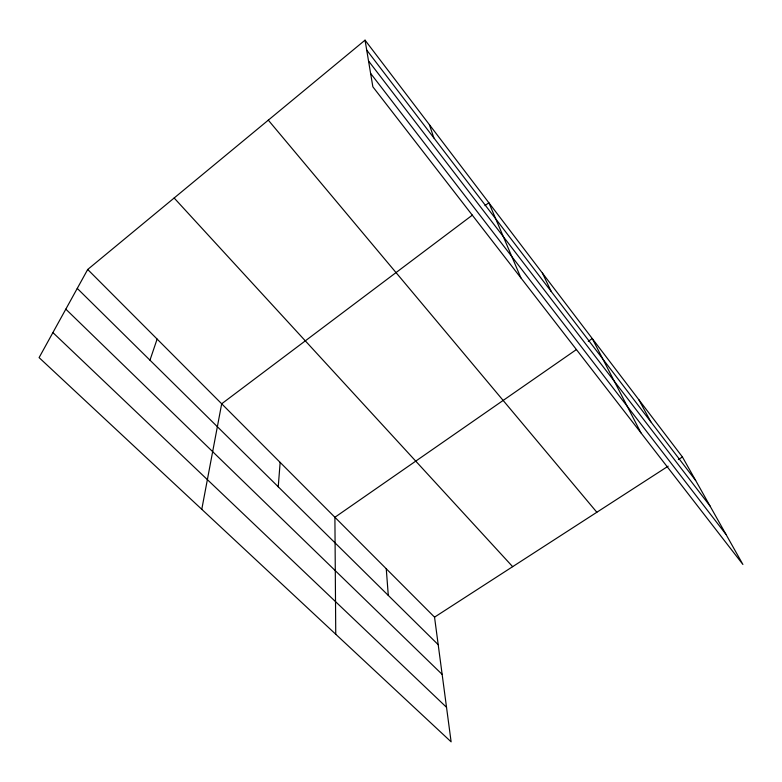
<?xml version="1.0" encoding="UTF-8"?>
<svg xmlns="http://www.w3.org/2000/svg" width="782" height="782" viewBox="0 0 782 782"><rect width="100%" height="100%" fill="white"/><g stroke="black" fill="none" stroke-linecap="round" stroke-linejoin="round"><path stroke-width="1.17" d="M278.236 486.785L280.152 462.397M201.776 509.317L221.687 403.786L472.406 215.109M149.968 360.17L157.123 339.075M87.701 269.477L39.1 357.618L451.116 741.835L434.538 617.154L87.701 269.477L365.047 40.165L682.422 456.952L742.9 564.457L372.858 86.802L365.047 40.165M484.977 205.646L488.848 202.734L520.939 277.942M576.246 349.681L334.901 517.273L335.752 634.251M588.269 341.343L592.267 338.557L640.937 432.847M434.538 617.154L668.16 466.17M678.356 459.581L682.422 456.952M52.902 332.585L446.532 707.309M65.825 309.154L442.143 674.377M77.262 288.411L438.203 644.691M174.151 198.002L512.65 566.667M268.304 120.154L596.842 512.259M370.609 73.391L726.019 534.448M368.527 60.957L710.017 505.993M366.699 50.048L695.667 480.49M638.845 399.719L650.849 421.84M542.395 273.055L551.261 291.539M429.386 124.661L433.873 137.935M386.259 568.749L388.292 595.425"/></g></svg>
